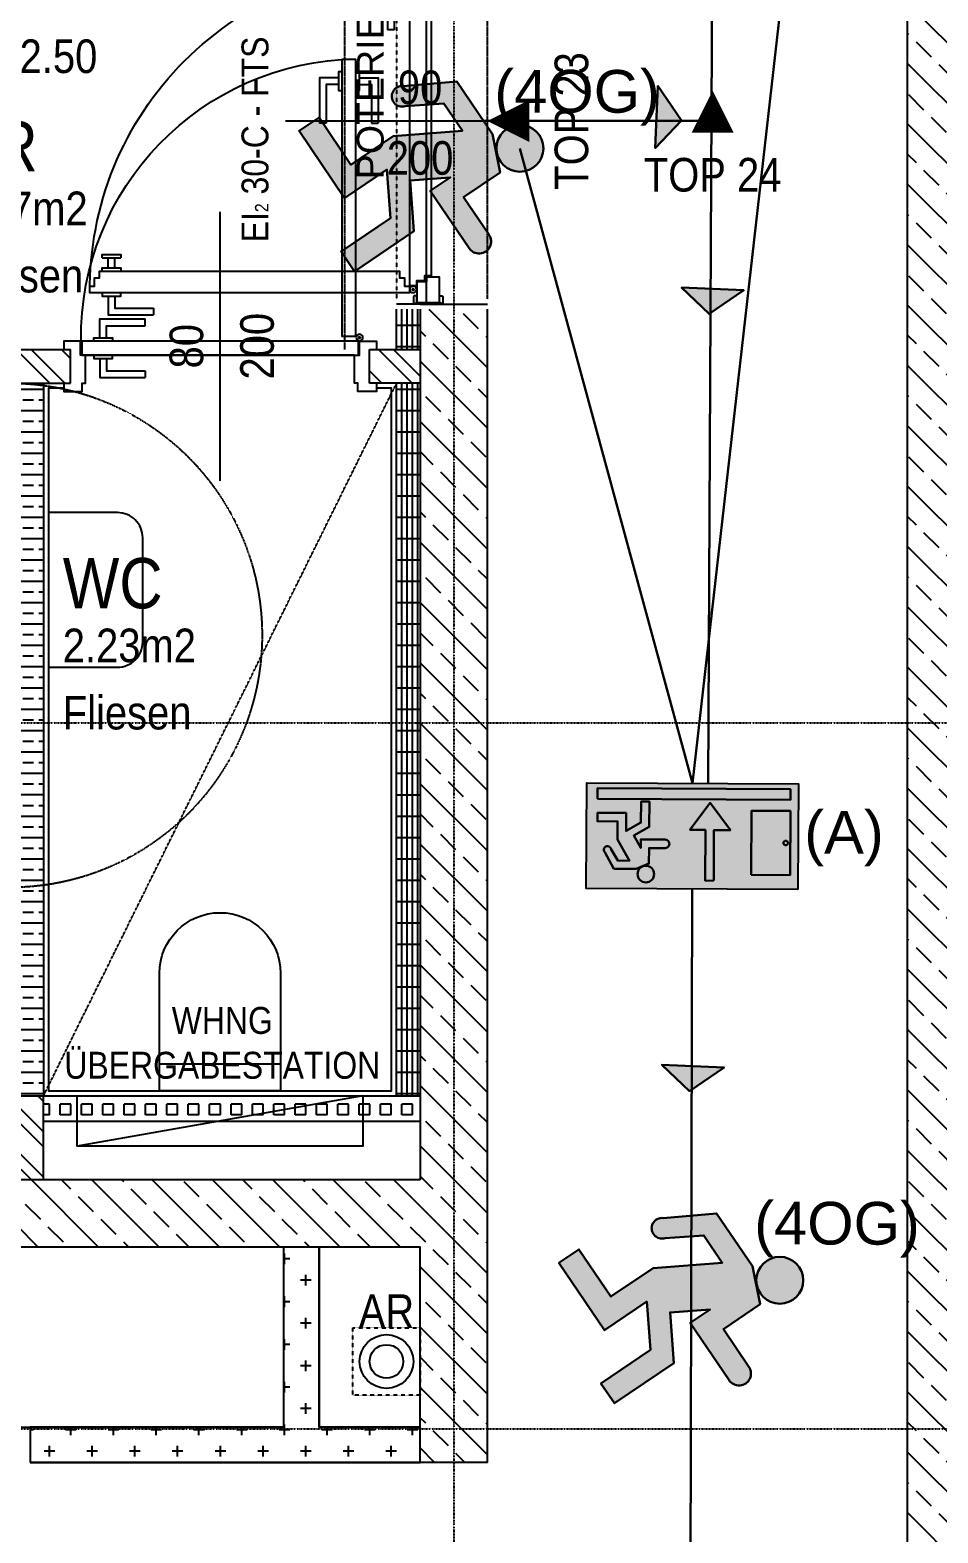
# Model space of a CAD drawing. Header units: millimetres. Extents: x -89828 to -25315, y -35442 to 69272.
# Drawn here: x -37355 to -34654, y 6519 to 10990 of the extents above; entities that cross this region are included whole.
import ezdxf
from ezdxf.enums import TextEntityAlignment as Align

# ---------------------------------------------------------------- set-up
doc = ezdxf.new("R2010")
doc.units = ezdxf.units.MM
doc.linetypes.add('HIDDEN2', pattern=[0.1875, 0.125, -0.0625])
doc.linetypes.add('STRICHPUNKT', pattern=[1, 0.5, -0.25, 0, -0.25])
for name, color, linetype in [('00_HLP---------M0', 6, 'Continuous'), ('01-SYM-G00-L04-M0', 8, 'Continuous'), ('01-TXT---------M0', 1, 'Continuous'), ('01-TXT---------PP', 1, 'Continuous'), ('01-TXT-G00-L04-M0', 1, 'Continuous'), ('02-ANS-G00-L04-M0', 8, 'Continuous'), ('02-AXO-G00-L04-M0', 8, 'STRICHPUNKT'), ('02-DIM-G00-L04-ACHSEN', 8, 'Continuous'), ('02-DIM-G00-L04-M0', 8, 'Continuous'), ('02-FIL-G00-L04-ORANGE', 40, 'Continuous'), ('02-FIL-G00-L04-STB', 8, 'Continuous'), ('02-FLI-G00-L04-M0', 141, 'Continuous'), ('02-HID-G00-L04-M0', 8, 'HIDDEN2'), ('02-TWA---------M0', 4, 'Continuous'), ('02-TWA-G00-L04-M0', 4, 'Continuous'), ('02-ZWA---------M0', 2, 'Continuous'), ('02-ZWA-G00-L04-M0', 2, 'Continuous'), ('03-ANS-G00-L04-M0', 8, 'Continuous'), ('03-HID-G00-L04-M0', 8, 'HIDDEN2'), ('03-SYM-G00-L04-M0', 8, 'Continuous'), ('05-STO---------M0', 1, 'Continuous'), ('05-STO--------M0', 1, 'Continuous'), ('05-SYM---------M0', 8, 'Continuous'), ('05-SYM--------M0', 8, 'Continuous'), ('05-SYM-G00-L04-M0', 8, 'Continuous'), ('05-TXT--------M0', 8, 'Continuous'), ('05-TXT-G00-L04-M0', 8, 'Continuous'), ('05_HLP---------M0', 6, 'Continuous'), ('07-BAR-G00-L04-M0', 8, 'HIDDEN2'), ('07-SAN-G00-L04-FBHZG-EVERT', 8, 'Continuous'), ('07-SAN-G00-L04-M0', 8, 'Continuous')]:
    doc.layers.add(name, color=color, linetype=linetype)
doc.styles.add('ARIAL', font='arial.ttf', dxfattribs={"width": 0.85})
doc.styles.get("Standard").update_dxf_attribs({"font": 'arial.ttf'})
doc.dimstyles.new('pp chromy&schneider', dxfattribs={"dimscale": 0.005, "dimtxt": 25, "dimasz": 10, "dimexe": 0, "dimexo": 0, "dimgap": 5, "dimtad": 1, "dimdec": 1, "dimlfac": 100, "dimrnd": 0.1, "dimzin": 9, "dimdsep": 46, "dimtxsty": 'ARIAL', "dimblk": 'c&s kote', "dimcen": 0, "dimse1": 1, "dimse2": 1, "dimclrd": 8, "dimclrt": 8, "dimadec": 0, "dimazin": 0, "dimtfac": 0.75, "dimtdec": 1, "dimtix": 1, "dimtmove": 2, "dimatfit": 0, "dimldrblk": 'NONE', "dimfxl": 1, "dimtolj": 1, "dimlwd": -1, "dimarcsym": 0})
pattern_1 = [(135, (-114957.16, -39290.58), (-89.80256, -89.80256), []), (135, (-114957.16, -39200.78), (-89.80256, -89.80256), [63.5, -31.75])]
pattern_2 = [(90, (-114957.161, -39290.578), (-15.875, 4e-13), []), (180, (-114957.16, -39290.58), (-2e-12, -63.5), [])]
pattern_3 = [(135, (-114957.16, -39290.58), (-67.35192, -67.35192), []), (135, (-114957.16, -39245.68), (-67.35192, -67.35192), [])]

# ---------------------------------------------------------------- blocks, each defined once
blk = doc.blocks.new('05-TXT')
at = {"layer": '05-TXT--------M0'}
blk.add_line((-0.4, 0), (0.4, 0), dxfattribs=at)
at = {"layer": '05-TXT--------M0', "color": 8, "style": 'ARIAL', "width": 0.85}
blk.add_attdef('BREITE', text='', height=0.1, dxfattribs=at).set_placement((0, 0.05), align=Align.CENTER)
blk.add_attdef('HÖHE', text='', height=0.1, rotation=360, dxfattribs=at).set_placement((0, -0.06), align=Align.TOP_CENTER)
blk = doc.blocks.new('WET')
at = {"layer": '02-TWA---------M0'}
for points in [[(-0.53, 0), (-0.53, 0.2)], [(0.53, 0), (0.53, 0.2)]]:
    blk.add_lwpolyline(points, dxfattribs=at)
at = {"layer": '02-ZWA---------M0'}
for points in [[(-0.53, 0), (-0.53, -0.07)], [(0.53, 0), (0.53, -0.07)]]:
    blk.add_lwpolyline(points, dxfattribs=at)
at = {"layer": '05-STO---------M0'}
for points in [[(-0.525, 0.058), (-0.505, 0.058), (-0.505, 0.063, 0.414214), (-0.51, 0.068), (-0.53, 0.068)], [(0.525, 0.058), (0.505, 0.058), (0.505, 0.063, -0.414214), (0.51, 0.068), (0.53, 0.068)], [(-0.525, -0.01), (-0.505, -0.01), (-0.505, -0.015, -0.414214), (-0.51, -0.02), (-0.53, -0.02)], [(0.525, -0.01), (0.505, -0.01), (0.505, -0.015, 0.414214), (0.51, -0.02), (0.53, -0.02)]]:
    blk.add_lwpolyline(points, format="xyb", close=True, dxfattribs=at)
for points in [[(-0.464, -0.01), (-0.525, -0.01), (-0.525, 0.058), (-0.45, 0.058), (-0.45, 0.058), (-0.45, 0.058), (-0.45, 0.0195), (-0.464, 0.0195), (-0.464, -0.01)], [(0.464, -0.01), (0.525, -0.01), (0.525, 0.058), (0.45, 0.058), (0.45, 0.058), (0.45, 0.058), (0.45, 0.0195), (0.464, 0.0195), (0.464, -0.01)]]:
    blk.add_lwpolyline(points, dxfattribs=at)
at = {"layer": '05-SYM---------M0'}
for p, q in [((-0.422, -0.908), (-0.392, -0.908)), ((-0.422, -0.928), (-0.392, -0.928))]:
    blk.add_line(p, q, dxfattribs=at)
for points in [[(0.53, 0.018), (-0.53, 0.018)], [(-0.432, -0.061), (-0.432, -0.061), (-0.452, -0.061), (-0.452, -0.046), (-0.476, -0.046), (-0.476, -0.032), (-0.496, -0.032), (-0.496, -0.982), (-0.476, -0.982), (-0.476, -0.968), (-0.452, -0.968), (-0.452, -0.953), (-0.432, -0.953), (-0.432, -0.061)], [(-0.491, -0.021), (-0.481, -0.021)], [(-0.486, -0.026), (-0.486, -0.016)], [(-0.506, -0.928), (-0.562, -0.928), (-0.562, -0.793)], [(-0.542, -0.793), (-0.562, -0.793)], [(-0.506, -0.908), (-0.542, -0.908), (-0.542, -0.793)], [(-0.496, -0.9455), (-0.506, -0.9455), (-0.506, -0.8905), (-0.496, -0.8905)], [(-0.432, -0.9455), (-0.422, -0.9455), (-0.422, -0.8905), (-0.432, -0.8905)], [(-0.392, -0.9455), (-0.382, -0.9455), (-0.382, -0.8905), (-0.392, -0.8905)], [(-0.392, -0.9455), (-0.392, -0.8905)]]:
    blk.add_lwpolyline(points, dxfattribs=at)
blk.add_circle((-0.486, -0.021), 0.01, dxfattribs=at)
blk.add_arc((-0.486, -0.021), 0.9611, 269.4038, 0.6558, dxfattribs=at)
at = {"layer": '05_HLP---------M0'}
for p, q in [((0.401, 0.043), (0.401, 0.073)), ((0.421, 0.043), (0.421, 0.073))]:
    blk.add_line(p, q, dxfattribs=at)
for points in [[(0.4385, 0.073), (0.4385, 0.083), (0.3835, 0.083), (0.3835, 0.073)], [(0.4385, 0.073), (0.3835, 0.073)], [(-0.446, 0.033), (-0.446, 0.033), (-0.446, 0.013), (-0.461, 0.013), (-0.461, -0.011), (-0.475, -0.011), (-0.475, -0.031), (0.475, -0.031), (0.475, -0.011), (0.461, -0.011), (0.461, 0.013), (0.446, 0.013), (0.446, 0.033), (-0.446, 0.033)], [(0.4385, 0.033), (0.4385, 0.043), (0.3835, 0.043), (0.3835, 0.033)], [(0.421, -0.041), (0.421, -0.097), (0.286, -0.097)], [(0.401, -0.041), (0.401, -0.077), (0.286, -0.077)], [(0.4385, -0.031), (0.4385, -0.041), (0.3835, -0.041), (0.3835, -0.031)], [(0.286, -0.077), (0.286, -0.097)]]:
    blk.add_lwpolyline(points, dxfattribs=at)
blk = doc.blocks.new('01-SQM')
at = {"layer": '01-TXT---------M0', "color": 1, "style": 'ARIAL', "width": 0.85}
blk.add_attdef('ROOM', (0, 0), '', height=0.15, dxfattribs=at)
blk.add_attdef('AREA', text='', height=0.1, dxfattribs=at).set_placement((0, -0.06), align=Align.TOP_LEFT)
at = {"layer": '01-TXT---------PP', "color": 1, "style": 'ARIAL', "width": 0.85}
blk.add_attdef('NR', text='', height=0.15, dxfattribs=at).set_placement((-0.1173, 0), align=Align.RIGHT)
blk.add_attdef('FLOOR', text='', height=0.1, dxfattribs=at).set_placement((0, -0.26), align=Align.TOP_LEFT)
blk = doc.blocks.new('00-top')
blk.add_lwpolyline([(0, 0, 0, 0.125, 0), (-0.125, 0, 0.125, 0.125, 0)], format="xyseb")
at = {"layer": '01-TXT---------M0', "color": 8, "style": 'ARIAL', "width": 0.85}
for tag, p in [('NUMBER', (-0.3, 0)), ('TOP', (-0.65, 0))]:
    blk.add_attdef(tag, text='', height=0.1, rotation=90, dxfattribs=at).set_placement(p, align=Align.MIDDLE_CENTER)
blk = doc.blocks.new('03-rar')
blk.add_circle((0, 0), 0.05)
at = {"layer": '01-TXT---------M0', "color": 8, "style": 'ARIAL', "width": 0.85}
blk.add_attdef('RR', text='', height=0.1, dxfattribs=at).set_placement((0, 0.1), align=Align.CENTER)
blk = doc.blocks.new('07-WC')
blk.add_lwpolyline([(-0.015, -0.18), (-0.365, -0.18, -1), (-0.365, 0.18, 0), (-0.015, 0.18), (-0.015, -0.18)], format="xyb", close=True)
blk.add_lwpolyline([(-0.095, -0.18), (-0.095, 0.18)])
blk = doc.blocks.new('07-WT-WC')
blk.add_lwpolyline([(1.005, -0.015), (1.005, -0.22, -0.414214), (0.93, -0.295), (0.62, -0.295, -0.414214), (0.545, -0.22), (0.545, -0.015)], format="xyb", close=True)
blk = doc.blocks.new('TÜR-80_10er-WAND')
at = {"layer": '00_HLP---------M0'}
for points in [[(-0.3575, 0.027), (-0.3575, 0.083), (-0.2225, 0.083)], [(-0.3375, 0.027), (-0.3375, 0.063), (-0.2225, 0.063)], [(-0.2225, 0.063), (-0.2225, 0.083)], [(0.4, 0.017), (-0.4, 0.017)], [(-0.375, 0.017), (-0.375, 0.027), (-0.32, 0.027), (-0.32, 0.017)], [(-0.375, -0.025), (-0.375, -0.035), (-0.32, -0.035), (-0.32, -0.025)], [(-0.3575, -0.035), (-0.3575, -0.091), (-0.2225, -0.091)], [(-0.3375, -0.035), (-0.3375, -0.071), (-0.2225, -0.071)], [(-0.2225, -0.071), (-0.2225, -0.091)]]:
    blk.add_lwpolyline(points, dxfattribs=at)
blk.add_lwpolyline([(0.4115, -0.025), (-0.4115, -0.025), (-0.4115, -0.025), (-0.4115, 0.017), (0.4115, 0.017)], close=True, dxfattribs=at)
at = {"layer": '02-ZWA---------M0'}
for points in [[(-0.445, 0.1), (-0.445, 0)], [(0.445, 0.1), (0.445, 0)]]:
    blk.add_lwpolyline(points, dxfattribs=at)
at = {"layer": '05-STO--------M0'}
for points in [[(-0.465, 0.1), (-0.465, 0.125), (-0.41, 0.125), (-0.41, 0.1), (-0.4, 0.1), (-0.4, 0.017), (-0.415, 0.017), (-0.415, -0.025), (-0.465, -0.025), (-0.465, 0)], [(0.465, 0.1), (0.465, 0.125), (0.41, 0.125), (0.41, 0.1), (0.4, 0.1), (0.4, 0.017), (0.415, 0.017), (0.415, -0.025), (0.465, -0.025), (0.465, 0)]]:
    blk.add_lwpolyline(points, dxfattribs=at)
at = {"layer": '05-SYM---------M0'}
for points in [[(0.352, -0.8085), (0.296, -0.8085), (0.296, -0.6735)], [(0.316, -0.6735), (0.296, -0.6735)], [(0.352, -0.7885), (0.316, -0.7885), (0.316, -0.6735)], [(0.414, -0.8085), (0.47, -0.8085), (0.47, -0.6735)], [(0.414, -0.7885), (0.45, -0.7885), (0.45, -0.6735)], [(0.45, -0.6735), (0.47, -0.6735)], [(0.362, -0.826), (0.352, -0.826), (0.352, -0.771), (0.362, -0.771)], [(0.404, -0.826), (0.414, -0.826), (0.414, -0.771), (0.404, -0.771)]]:
    blk.add_lwpolyline(points, dxfattribs=at)
at = {"layer": '05-SYM--------M0'}
blk.add_lwpolyline([(0.404, -0.0395), (0.404, -0.8625), (0.404, -0.8625), (0.362, -0.8625), (0.362, -0.0395)], close=True, dxfattribs=at)
for points in [[(0.41, -0.036), (0.42, -0.036)], [(0.415, -0.031), (0.415, -0.041)]]:
    blk.add_lwpolyline(points, dxfattribs=at)
blk.add_circle((0.415, -0.036), 0.01, dxfattribs=at)
blk.add_arc((0.415, -0.036), 0.8282, 176.3309, 266.3309, dxfattribs=at)
blk = doc.blocks.new('c&s kote')
at = {"color": 8}
for p, q in [((0, -2), (0, 2)), ((0, 2), (0, -2)), ((-2, 0), (2, 0)), ((2, 0), (-2, 0))]:
    blk.add_line(p, q, dxfattribs=at)
blk.add_circle((0, 0), 0.5, dxfattribs=at)
blk = doc.blocks.new('*D357')
at = {"layer": '02-DIM-G00-L04-ACHSEN', "color": 8, "transparency": 16777216}
blk.add_arc((-28844.5, 20569.4), 378.3, 0.0076, 89.9924, dxfattribs=at)
at = {"layer": 'Defpoints', "color": 0, "transparency": 16777216}
for p in [(-28844.5, 23033.1), (-28517, 20758.5), (-60133.8, 20569.4), (-26444.5, 20569.4), (-28844.5, -11894.3)]:
    blk.add_point(p, dxfattribs=at)
at = {"layer": '02-DIM-G00-L04-ACHSEN', "color": 8, "transparency": 16777216, "xscale": 0.05, "yscale": 0.05, "zscale": 0.05}
for p, rotation in [((-28844.5, 20947.7), 179.9962131424511), ((-28466.3, 20569.4), 270.0037868588788)]:
    blk.add_blockref('c&s kote', p, dxfattribs=dict(at, rotation=rotation))
at = {"layer": '02-DIM-G00-L04-ACHSEN', "color": 8, "transparency": 16777216, "insert": (-28577, 20836.9), "char_height": 0.125, "attachment_point": 5, "rotation": 315, "style": 'ARIAL'}
blk.add_mtext('\\A1;90.00°', dxfattribs=at)
blk = doc.blocks.new('_None')
blk = doc.blocks.new('*D394')
at = {"layer": '02-DIM-G00-L04-ACHSEN', "color": 8, "transparency": 16777216}
blk.add_arc((-57014.5, -8823.9), 946.5, 179.3155, 269.997, dxfattribs=at)
at = {"layer": 'Defpoints', "color": 0, "transparency": 16777216}
for p in [(-57014.5, 23033.1), (-60057.2, -8787.4), (-26444.5, -9190.8), (-57838, -9290.6), (-57014.5, -11894.3)]:
    blk.add_point(p, dxfattribs=at)
at = {"layer": '02-DIM-G00-L04-ACHSEN', "color": 8, "transparency": 16777216, "xscale": 0.05, "yscale": 0.05, "zscale": 0.05}
for p, rotation in [((-57961, -8812.6), 89.31399696882043), ((-57014.5, -9770.4), 359.9984866771429)]:
    blk.add_blockref('c&s kote', p, dxfattribs=dict(at, rotation=rotation))
at = {"layer": '02-DIM-G00-L04-ACHSEN', "color": 8, "transparency": 16777216, "insert": (-57687.8, -9489.1), "char_height": 0.125, "attachment_point": 5, "rotation": 314.6562, "style": 'ARIAL'}
blk.add_mtext('\\A1;90.69°', dxfattribs=at)
blk = doc.blocks.new('*D395')
at = {"layer": '02-DIM-G00-L04-ACHSEN', "color": 8, "transparency": 16777216}
blk.add_arc((-28844.5, -9162), 916.3, 270.0031, 359.3094, dxfattribs=at)
at = {"layer": 'Defpoints', "color": 0, "transparency": 16777216}
for p in [(-28844.5, 23033.1), (-60057.2, -8787.4), (-26444.5, -9190.8), (-28389.6, -9957.3), (-28844.5, -11894.3)]:
    blk.add_point(p, dxfattribs=at)
at = {"layer": '02-DIM-G00-L04-ACHSEN', "color": 8, "transparency": 16777216, "xscale": 0.05, "yscale": 0.05, "zscale": 0.05}
for p, rotation in [((-27928.3, -9173), 89.31092035926187), ((-28844.5, -10078.2), 180.001563286988)]:
    blk.add_blockref('c&s kote', p, dxfattribs=dict(at, rotation=rotation))
at = {"layer": '02-DIM-G00-L04-ACHSEN', "color": 8, "transparency": 16777216, "insert": (-28200.6, -9813.7), "char_height": 0.125, "attachment_point": 5, "rotation": 44.6562, "style": 'ARIAL'}
blk.add_mtext('\\A1;89.31°', dxfattribs=at)
blk = doc.blocks.new('01-HK2')
for p, q in [((0, -0.098), (0, 0.098)), ((0.098, 0), (-0.098, 0))]:
    blk.add_line(p, q)
blk.add_circle((0, 0), 0.0773)
at = {"layer": '01-TXT---------M0', "color": 8, "style": 'ARIAL', "width": 0.85}
blk.add_attdef('HEIGHT', text='', height=0.1, rotation=360, dxfattribs=at).set_placement((0, 0.132), align=Align.BOTTOM_CENTER)
blk = doc.blocks.new('9809550')
at = {"color": 18, "lineweight": 30, "true_color": 0x000000}
for points in [[(423921.7, 99168.8), (423956.8, 99168.8), (423956.8, 99202.9), (423984.5, 99214.5), (424033.7, 99214.5), (424053.8, 99178.3)], [(424040.2, 99170.9), (424025.2, 99196.7), (423999.7, 99196.8), (424026.2, 99150.3), (424026.2, 99110.9), (424070.2, 99110.9), (424070.2, 99092.3), (424007.5, 99092.3), (424007.5, 99131.7), (423975, 99113.1), (423975, 99067), (423956.5, 99067), (423956.5, 99122.4), (423990.5, 99141.9), (423975.1, 99168.8), (423975.1, 99150.2), (423921.7, 99150.3)]]:
    blk.add_lwpolyline(points, dxfattribs=at)
blk.add_circle((423963.6, 99225.9), 18.1, dxfattribs=at)
for centre, radius, start, end in [((424047.8, 99173.1), 7.96, 195.7299, 41.4005), ((423921.7, 99159.5), 9.27, 89.9849, 270.0151)]:
    blk.add_arc(centre, radius, start, end, dxfattribs=at)
blk = doc.blocks.new('RIVO-SIBEL-ARR-down')
h = blk.add_hatch(color=100)
h.paths.add_polyline_path([(3686.69, 1956.46), (3686.69, 1947.63), (3704.36, 1947.63), (3704.36, 1956.46)])
h.paths.add_polyline_path([(3693.72, 1955.75), (3694.43, 1955.76), (3694.43, 1951.52), (3695.72, 1951.52), (3694.04, 1949.27), (3692.34, 1951.53), (3693.72, 1951.53)], flags=16)
h.paths.add_polyline_path([(3690.59, 1955.25), (3690.59, 1949.9), (3687.35, 1949.9), (3687.35, 1955.25)], flags=16)
h.paths.add_polyline_path([(3687.91, 1952.58, -1), (3687.53, 1952.58, -1)], flags=0)
h.paths.add_polyline_path([(3697.79, 1953.06), (3699.13, 1953.06), (3699.13, 1954.36), (3699.65, 1954.59, -0.535619), (3698.7, 1955.23, -1), (3700.07, 1955.23, -0.302406), (3699.65, 1954.59), (3700.18, 1954.8), (3702.06, 1954.8), (3702.82, 1953.42, -1.25347), (3702.3, 1953.14), (3701.73, 1954.12), (3700.76, 1954.12), (3701.77, 1952.35), (3701.77, 1950.85), (3703.45, 1950.85), (3703.45, 1950.14), (3701.06, 1950.14), (3701.06, 1951.64), (3699.82, 1950.93), (3699.82, 1949.18), (3699.12, 1949.18), (3699.12, 1951.29), (3700.41, 1952.03), (3699.82, 1953.05), (3699.82, 1952.35), (3697.79, 1952.35, -1)], flags=16)
h.paths.add_polyline_path([(3703.45, 1948.98), (3703.45, 1948.07), (3687.35, 1948.07), (3687.35, 1948.98)], flags=16)
blk.add_hatch(color=256).paths.add_polyline_path([(3693.72, 1951.53), (3692.34, 1951.53), (3694.04, 1949.27), (3695.72, 1951.52), (3694.43, 1951.52), (3694.43, 1955.76), (3693.72, 1955.75)])
h = blk.add_hatch(color=256)
h.paths.add_polyline_path([(3700.76, 1954.12), (3701.73, 1954.12), (3702.3, 1953.14, 1.25347), (3702.82, 1953.42), (3702.06, 1954.8), (3700.18, 1954.8), (3699.13, 1954.36), (3699.13, 1953.06), (3697.79, 1953.06, 1), (3697.79, 1952.35), (3699.82, 1952.35), (3699.82, 1953.05), (3700.41, 1952.03), (3699.12, 1951.29), (3699.12, 1949.18), (3699.82, 1949.18), (3699.82, 1950.93), (3701.06, 1951.64), (3701.06, 1950.14), (3703.45, 1950.14), (3703.45, 1950.85), (3701.77, 1950.85), (3701.77, 1952.35)])
h.paths.add_polyline_path([(3698.7, 1955.23, 1), (3700.07, 1955.23, 1)])
h = blk.add_hatch(color=7)
h.paths.add_polyline_path([(3690.59, 1955.25), (3687.35, 1955.25), (3687.35, 1949.9), (3690.59, 1949.9)])
h.paths.add_polyline_path([(3687.91, 1952.58, -1), (3687.53, 1952.58, -1)], flags=16)
h.paths.add_polyline_path([(3703.45, 1948.07), (3703.45, 1948.98), (3687.35, 1948.98), (3687.35, 1948.07)])
blk.add_lwpolyline([(3686.69, 1956.46), (3704.36, 1956.46), (3704.36, 1947.63), (3686.69, 1947.63)], close=True)
at = {"color": 18, "lineweight": 30, "true_color": 0x000000}
blk.add_lwpolyline([(3693.72, 1955.75), (3693.72, 1951.53), (3692.34, 1951.53), (3694.04, 1949.27), (3695.72, 1951.52), (3694.43, 1951.52), (3694.43, 1955.76), (3693.72, 1955.75)], dxfattribs=at)
for points in [[(3690.59, 1955.25), (3687.35, 1955.25), (3687.35, 1949.9), (3690.59, 1949.9)], [(3703.45, 1948.98), (3687.35, 1948.98), (3687.35, 1948.07), (3703.45, 1948.07)]]:
    blk.add_lwpolyline(points, close=True, dxfattribs=at)
blk.add_circle((3687.72, 1952.58), 0.19, dxfattribs=at)
at = {"xscale": 0.0381026673526157, "yscale": 0.0381026673526157, "zscale": 0.0381026673526157}
blk.add_blockref('9809550', (-12454.76, -1825.54), dxfattribs=at)
blk = doc.blocks.new('750298750')
h = blk.add_hatch(color=3)
h.paths.add_polyline_path([(426943.6, 99576.9), (426968.1, 99576.8), (426982.5, 99552, 1.25347), (426995.6, 99559.2), (426976.3, 99594), (426929, 99594), (426902.3, 99582.8), (426902.3, 99550), (426868.6, 99550, 1), (426868.6, 99532.2), (426919.9, 99532.1), (426919.9, 99550), (426934.8, 99524.1), (426902.1, 99505.4), (426902.1, 99452.1), (426919.8, 99452.1), (426919.8, 99496.4), (426951.1, 99514.3), (426951.1, 99476.4), (427011.4, 99476.4), (427011.4, 99494.3), (426969.1, 99494.3), (426969.1, 99532.2)])
h.paths.add_polyline_path([(426891.5, 99604.9, 1), (426926.3, 99604.9, 1)])
at = {"xscale": 0.9619413167778113, "yscale": 0.9619413167778113, "zscale": 0.9619413167778113}
blk.add_blockref('9809550', (19080.8, 4155.4), dxfattribs=at)
blk = doc.blocks.new('4444444')
at = {"lineweight": 30}
h = blk.add_hatch(color=100, dxfattribs=at)
h.dxf.hatch_style = 1
h.paths.add_polyline_path([(431810.8, 98429.5), (431736, 98429.5), (431806.7, 98326.5)])
h.paths.add_polyline_path([(431814, 98511.5), (431736, 98429.5), (431810.8, 98429.5)])
at = {"color": 102, "lineweight": 30, "true_color": 0x21de37}
blk.add_lwpolyline([(431736, 98429.5), (431806.7, 98326.5), (431736, 98429.5), (431814, 98511.5), (431806.7, 98326.5)], dxfattribs=at)

msp = doc.modelspace()

# ---------------------------------------------------------------- hatches: boundary and pattern name
at = {"layer": '02-FIL-G00-L04-ORANGE', "true_color": 0x636466}
h = msp.add_hatch(dxfattribs=at)
h.set_pattern_fill('GRATE', color=251, scale=20, angle=197.0465413, style=0)
h.set_pattern_definition(pattern_2)
h.paths.add_polyline_path([(-36194.5294, 10159.4223), (-36264.5294, 10159.4223), (-36264.5294, 10039.4223), (-36194.5294, 10039.4223)])
h = msp.add_hatch(dxfattribs=at)
h.set_pattern_fill('ANSI32', color=251, scale=10, angle=197.0465413, style=0)
h.set_pattern_definition(pattern_3)
h.paths.add_polyline_path([(-37234.5294, 10039.4223), (-37544.5294, 10039.4223), (-37544.5294, 9939.4223), (-37234.5294, 9939.4223)])
h = msp.add_hatch(dxfattribs=at)
h.set_pattern_fill('ANSI32', color=251, scale=10, angle=197.0465413, style=0)
h.set_pattern_definition(pattern_3)
h.paths.add_polyline_path([(-36194.5294, 10039.4223), (-36344.5294, 10039.4223), (-36344.5294, 9939.4223), (-36194.5294, 9939.4223)])
h = msp.add_hatch(dxfattribs=at)
h.set_pattern_fill('BRASS', color=251, scale=10, angle=107.0465413, style=0)
h.set_pattern_definition([(360, (-114957.16, -39290.58), (2e-12, 63.5), []), (360, (-114957.16, -39258.83), (2e-12, 63.5), [31.75, -15.875])])
h.paths.add_polyline_path([(-37314.5294, 9939.4223), (-37414.5294, 9939.4223), (-37414.5294, 7819.4223), (-37314.5294, 7819.4223)])
h = msp.add_hatch(dxfattribs=at)
h.set_pattern_fill('GRATE', color=251, scale=20, angle=197.0465413, style=0)
h.set_pattern_definition(pattern_2)
h.paths.add_polyline_path([(-36194.5294, 9939.4223), (-36264.5294, 9939.4223), (-36264.5294, 7819.4223), (-36194.5294, 7819.4223)])
h = msp.add_hatch(dxfattribs=at)
h.set_pattern_fill('ANSI32', color=251, scale=10, angle=197.0465413, style=0)
h.set_pattern_definition(pattern_3)
h.paths.add_polyline_path([(-37314.5294, 7819.4223), (-37414.5294, 7819.4223), (-37414.5294, 7569.4223), (-37314.5294, 7569.4223)])
h = msp.add_hatch(dxfattribs=at)
h.set_pattern_fill('SQUARE', color=251, scale=10, angle=197.0465413, style=0)
h.set_pattern_definition([(90, (-114957.16, -39290.578), (-31.75, 8e-13), [31.75, -31.75]), (180, (-114957.16, -39290.578), (-8e-13, -31.75), [31.75, -31.75])])
h.paths.add_polyline_path([(-36194.5294, 7744.4223), (-36194.5294, 7819.4223), (-37314.5294, 7819.4223), (-37314.5294, 7744.4223)])
h = msp.add_hatch(dxfattribs=at)
h.set_pattern_fill('CROSS', color=251, scale=10, angle=197.0465413, style=0)
h.set_pattern_definition([(90, (-114957.16, -39290.58), (-63.5, 63.5), [31.75, -95.25]), (180, (-114941.286, -39274.7), (-63.5, -63.5), [31.75, -95.25])])
h.paths.add_polyline_path([(-36194.5294, 6834.4223), (-36494.5294, 6834.4223), (-36494.5294, 7369.4223), (-36599.5294, 7369.4223), (-36599.5294, 6834.4223), (-37354.5294, 6834.4223), (-37354.5294, 6729.4223), (-36194.5294, 6729.4223)])
at = {"layer": '02-FIL-G00-L04-STB', "true_color": 0x636466}
h = msp.add_hatch(dxfattribs=at)
h.set_pattern_fill('ANSI33', color=251, scale=20, angle=197.0465413, style=0)
h.set_pattern_definition(pattern_1)
h.paths.add_polyline_path([(-34544.5294, 11249.4223), (-30974.5294, 11249.4223), (-30974.5294, 10359.4223), (-30774.5294, 10359.4223), (-30774.5294, 11249.4223), (-28744.5294, 11249.4223), (-28744.5294, 11449.4223), (-31794.5294, 11449.4223), (-31794.5294, 12649.4223), (-31994.5294, 12649.4223), (-31994.5294, 11449.4223), (-34794.5294, 11449.4223), (-34794.5294, 11369.4223), (-34794.5294, 11249.4223), (-34744.5294, 11249.4223), (-34744.5294, 4074.4223), (-34544.5294, 4074.4223)])
h = msp.add_hatch(dxfattribs=at)
h.set_pattern_fill('ANSI33', color=251, scale=20, angle=197.0465413, style=0)
h.set_pattern_definition(pattern_1)
h.paths.add_polyline_path([(-35994.5294, 10159.4223), (-36194.5294, 10159.4223), (-36194.5294, 7569.4223), (-39814.5294, 7569.4223), (-39814.5294, 7949.4223), (-39814.5294, 9259.4223), (-41524.5294, 9259.4223), (-41894.5294, 9259.4223), (-41894.5294, 9959.4223), (-42018.5294, 9959.4223), (-42018.5294, 9959.4222), (-42094.5294, 9959.4222), (-42094.5294, 9059.4223), (-40014.5294, 9059.4223), (-40014.5294, 6729.4223), (-39814.5294, 6729.4223), (-39814.5294, 7369.4223), (-39214.5294, 7369.4223), (-39109.5294, 7369.4223), (-39109.5294, 7369.4223), (-38334.5294, 7369.4222), (-38334.5294, 7369.4223), (-36494.5294, 7369.4223), (-36494.5294, 7369.4223), (-36194.5294, 7369.4223), (-36194.5294, 6834.4223), (-36194.5294, 6729.4223), (-35994.5294, 6729.4223)])

# ---------------------------------------------------------------- linework, layer by layer
at = {"color": 4, "lineweight": 30}
msp.add_lwpolyline([(-35897.7196, 10637.7696), (-35384.1634, 8749.4074), (-35069.8907, 11519.9187)], dxfattribs=at)
at = {"color": 3, "lineweight": 30}
for points in [[(-35324.5294, 11349.4223), (-35337.8018, 8749.1708)], [(-36005.7042, 10719.4223), (-35324.5294, 10719.4223)], [(-35385.77, 8434.638), (-35391.3405, 6000.1638), (-35730.5957, 6000.94)]]:
    msp.add_lwpolyline(points, dxfattribs=at)
at = {"layer": '02-ANS-G00-L04-M0', "color": 251, "true_color": 0x636466}
msp.add_lwpolyline([(-38354.5294, 6834.4222), (-37354.5294, 6834.4222)], dxfattribs=at)
at = {"layer": '02-AXO-G00-L04-M0', "color": 251, "true_color": 0x636466}
for points in [[(-36094.5294, 23033.1204), (-36094.5294, -11894.3214)], [(-60057.1609, 8929.4223), (-26444.5294, 8929.4223)], [(-60057.1609, 6829.4223), (-26444.5294, 6829.4223)]]:
    msp.add_lwpolyline(points, dxfattribs=at)
at = {"layer": '02-DIM-G00-L04-M0', "color": 251, "true_color": 0x636466}
msp.add_lwpolyline([(-37354.5294, 6834.4222), (-36599.5294, 6834.4223), (-36599.5294, 7369.4222)], dxfattribs=at)
at = {"layer": '02-FIL-G00-L04-ORANGE', "color": 251, "true_color": 0x636466}
msp.add_line((-36194.5294, 6729.4223), (-37354.5294, 6729.4222), dxfattribs=at)
at = {"layer": '02-FLI-G00-L04-M0', "color": 251, "true_color": 0x636466}
msp.add_lwpolyline([(-37254.5294, 9924.4223), (-37299.5294, 9924.4223), (-37299.5294, 7834.4223), (-36279.5294, 7834.4223), (-36279.5294, 9924.4223), (-36324.5294, 9924.4223)], dxfattribs=at)
at = {"layer": '02-HID-G00-L04-M0', "color": 251, "true_color": 0x636466}
msp.add_line((-36419.5294, 11664.4223), (-36419.5294, 10039.4223), dxfattribs=at)
at = {"layer": '02-HID-G00-L04-M0', "color": 251, "ltscale": 0.5, "true_color": 0x636466}
msp.add_lwpolyline([(-36264.5294, 11249.4223), (-36264.5294, 10189.4223)], dxfattribs=at)
at = {"layer": '02-HID-G00-L04-M0', "color": 251, "true_color": 0x636466}
msp.add_lwpolyline([(-35994.5294, 10189.4223), (-35994.5294, 11249.4223)], dxfattribs=at)
at = {"layer": '02-TWA-G00-L04-M0', "color": 251, "true_color": 0x636466}
for p, q in [((-34744.5294, 4019.4223), (-34744.5294, 11249.4223)), ((-36194.5294, 7569.4223), (-39814.5294, 7569.4223)), ((-36194.5294, 7369.4223), (-39814.5294, 7369.4223)), ((-35994.5294, 6729.4223), (-36194.5294, 6729.4223))]:
    msp.add_line(p, q, dxfattribs=at)
for points in [[(-36194.5294, 10159.4223), (-36194.5294, 7569.4223)], [(-35994.5294, 6729.4223), (-35994.5294, 10159.4223)], [(-36194.5294, 6729.4223), (-36194.5294, 7369.4223)]]:
    msp.add_lwpolyline(points, dxfattribs=at)
at = {"layer": '02-ZWA-G00-L04-M0', "color": 251, "true_color": 0x636466}
for p, q in [((-37544.5294, 9939.4223), (-37234.5294, 9939.4223)), ((-37314.5294, 9939.4223), (-37314.5294, 7819.4223)), ((-36194.5294, 9939.4223), (-36344.5294, 9939.4223)), ((-36264.5294, 7819.4223), (-36264.5294, 9939.4223)), ((-37414.5294, 7819.4223), (-36194.5294, 7819.4223)), ((-37314.5294, 7569.4223), (-37314.5294, 7819.4223)), ((-37314.5294, 7744.4223), (-36194.5294, 7744.4223)), ((-36194.5294, 7744.4223), (-36194.5294, 7744.4223)), ((-36599.5294, 6834.4223), (-37354.5294, 6834.4222)), ((-36194.5294, 6834.4223), (-36494.5294, 6834.4223))]:
    msp.add_line(p, q, dxfattribs=at)
for points in [[(-36264.5294, 10039.4223), (-36264.5294, 10159.4223)], [(-37544.5294, 10039.4223), (-37234.5294, 10039.4223)], [(-36344.5294, 10039.4223), (-36194.5294, 10039.4223)], [(-36599.5294, 6834.4223), (-36599.5294, 7369.4223)], [(-36494.5294, 6834.4223), (-36494.5294, 7369.4223)], [(-37354.5294, 6834.4222), (-37354.5294, 6729.4222)], [(-37354.5294, 6729.4222), (-36194.5294, 6729.4223)]]:
    msp.add_lwpolyline(points, dxfattribs=at)
at = {"layer": '03-ANS-G00-L04-M0', "color": 251, "true_color": 0x636466}
for points in [[(-39109.5294, 7369.4223), (-39109.5294, 6834.4223), (-36599.5294, 6834.4223), (-36599.5294, 7369.4223)], [(-36494.5294, 7369.4223), (-36494.5294, 6834.4223), (-36194.5294, 6834.4223), (-36194.5294, 7369.4223)]]:
    msp.add_lwpolyline(points, close=True, dxfattribs=at)
at = {"layer": '03-HID-G00-L04-M0', "color": 251, "true_color": 0x636466}
msp.add_lwpolyline([(-37314.5294, 7819.4223), (-36264.5294, 9939.4223)], dxfattribs=at)
at = {"layer": '03-HID-G00-L04-M0', "color": 251, "ltscale": 0.5, "true_color": 0x636466}
msp.add_lwpolyline([(-36394.5294, 7129.4222), (-36194.5294, 7129.4222), (-36194.5294, 6929.4223), (-36394.5294, 6929.4223)], close=True, dxfattribs=at)
at = {"layer": '03-SYM-G00-L04-M0', "color": 251, "true_color": 0x636466}
msp.add_circle((-36294.5294, 7029.4222), 80, dxfattribs=at)
at = {"layer": '07-BAR-G00-L04-M0', "color": 251, "true_color": 0x636466}
msp.add_circle((-37414.5114, 9189.4223), 750, dxfattribs=at)
at = {"layer": '07-SAN-G00-L04-FBHZG-EVERT', "color": 251, "true_color": 0x636466}
msp.add_lwpolyline([(-36364.5294, 7819.4223), (-36364.5294, 7669.4223), (-37214.5294, 7669.4223), (-37214.5294, 7819.4223)], close=True, dxfattribs=at)
msp.add_lwpolyline([(-36364.5294, 7819.4223), (-37214.5294, 7669.4223)], dxfattribs=at)

# ---------------------------------------------------------------- block references
at = {"color": 102, "lineweight": 30, "true_color": 0x21de37, "xscale": -4.006823643639402, "yscale": 4.006823643639398, "zscale": 4.006823643639398, "rotation": 304.08743157596}
for p in [(592264.4838, -1629688.0021), (593037.4579, -1633055.0344)]:
    msp.add_blockref('750298750', p, dxfattribs=at)
at = {"color": 102, "lineweight": 30, "true_color": 0x21de37}
for p, rotation in [((396543.326, 108161.9084), 179.8688980572066), ((62106.3957, -421814.6008), 89.86889805721692), ((62047.9039, -424126.4072), 89.86889805721692)]:
    msp.add_blockref('4444444', p, dxfattribs=dict(at, rotation=rotation))
at = {"xscale": 35.63733977160125, "yscale": 35.63733977160125, "zscale": 35.63733977160125, "rotation": 179.7075493178857}
msp.add_blockref('RIVO-SIBEL-ARR-down', (96666.9917, 77484.6855), dxfattribs=at)
at = {"layer": '01-SYM-G00-L04-M0', "color": 251, "true_color": 0x636466}
ref = msp.add_blockref('01-HK2', (-37768.2386, 10681.9592), dxfattribs=dict(at, xscale=757.5757580343633, yscale=757.5757580735275, zscale=757.5757580681659, rotation=1.76075916e-08))
ref.add_attrib('HEIGHT', 'RDOK OG 04 = +12.50', dxfattribs={"layer": '01-TXT---------M0', "color": 8, "height": 100, "rotation": 0, "style": 'ARIAL', "width": 0.85}).set_placement((-37768.2386, 10831.9592), align=Align.BOTTOM_CENTER)
ref = msp.add_blockref('00-top', (-35994.5294, 10719.4223), dxfattribs=dict(at, xscale=999.9999999999995, yscale=999.9999999999995, zscale=999.9999999999995, rotation=179.9999999808219))
ref.add_attrib('TOP', 'TOP 23', dxfattribs={"layer": '01-TXT---------M0', "color": 8, "height": 100, "rotation": 270, "style": 'ARIAL', "text_generation_flag": 6, "width": 0.85}).set_placement((-35744.5294, 10719.4223), align=Align.MIDDLE_CENTER)
ref = msp.add_blockref('00-top', (-35324.5294, 10809.4223), dxfattribs=dict(at, xscale=999.9999999999995, yscale=999.9999999999995, zscale=999.9999999999995, rotation=89.99999995330776))
ref.add_attrib('TOP', 'TOP 24', dxfattribs={"layer": '01-TXT---------M0', "color": 8, "height": 100, "rotation": 180, "style": 'ARIAL', "text_generation_flag": 6, "width": 0.85}).set_placement((-35324.5294, 10559.4223), align=Align.MIDDLE_CENTER)
at = {"layer": '01-TXT-G00-L04-M0', "color": 251, "true_color": 0x636466, "xscale": 999.9999999999995, "yscale": 999.9999999999995, "zscale": 999.9999999999995}
for p, rotation, values in [((-37579.1573, 10569.4223), 359.9999999908271, {'ROOM': 'VR', 'AREA': '4.07m2', 'FLOOR': 'Fliesen'}), ((-37257.1609, 9269.4223), 359.9999999949959, {'ROOM': 'WC', 'AREA': '2.23m2', 'FLOOR': 'Fliesen'})]:
    msp.add_blockref('01-SQM', p, dxfattribs=dict(at, rotation=rotation)).add_auto_attribs(values)
at = {"layer": '03-SYM-G00-L04-M0', "color": 251, "true_color": 0x636466, "xscale": 999.9999999999995, "yscale": 999.9999999999995, "zscale": 999.9999999999995, "rotation": 359.9999999999984}
msp.add_blockref('03-rar', (-36294.5294, 7029.4222), dxfattribs=at).add_auto_attribs({'RR': 'AR'})
at = {"layer": '05-SYM-G00-L04-M0', "color": 251, "true_color": 0x636466, "xscale": -999.9999999999995, "yscale": 999.9999999999995, "zscale": 999.9999999999995}
for name, p, rotation in [('WET', (-36194.5294, 10704.4223), 269.9999999466376), ('TÜR-80_10er-WAND', (-36789.5294, 10039.4223), 180.000000220112)]:
    msp.add_blockref(name, p, dxfattribs=dict(at, rotation=rotation))
at = {"layer": '05-TXT-G00-L04-M0', "color": 251, "true_color": 0x636466, "xscale": 999.9999999999995, "yscale": 999.9999999999995, "zscale": 999.9999999999995}
for p, rotation, values in [((-36194.5294, 10719.4223), 359.9999999941621, {'BREITE': '90', 'HÖHE': '200'}), ((-36789.5294, 10049.4223), 89.99999999666346, {'BREITE': '80', 'HÖHE': '200'})]:
    msp.add_blockref('05-TXT', p, dxfattribs=dict(at, rotation=rotation)).add_auto_attribs(values)
at = {"layer": '07-SAN-G00-L04-M0', "color": 251, "true_color": 0x636466, "yscale": 999.9999999999995, "zscale": 999.9999999999995}
for name, p, xscale, rotation in [('07-WT-WC', (-37314.5294, 10099.4716), -999.9999999999995, 89.99999995330774), ('07-WC', (-36789.5294, 7819.4223), 999.9999999999995, 269.9999999399675)]:
    msp.add_blockref(name, p, dxfattribs=dict(at, xscale=xscale, rotation=rotation))

# ---------------------------------------------------------------- texts
at = {"color": 3, "lineweight": 30, "char_height": 126.96738, "attachment_point": 1, "rotation": 359.8688981}
for s, insert in [('(4OG)', (-35973.6778, 10871.7882)), ('(A)', (-35051.8053, 8667.5427)), ('(4OG)', (-35200.7037, 7504.7559))]:
    msp.add_mtext_dynamic_manual_height_columns(s, width=26879.974359, gutter_width=634.8369, heights=[0], dxfattribs=dict(at, insert=insert))
at = {"layer": '01-TXT-G00-L04-M0', "color": 251, "true_color": 0x636466, "insert": (-36382.7881, 10546.0372), "char_height": 80, "width": 1460, "attachment_point": 1, "rotation": 90}
msp.add_mtext('{\\fArial|b0|i0|c0|p34;POTERIE H=15}', dxfattribs=at)
at = {"layer": '05-TXT-G00-L04-M0', "color": 251, "true_color": 0x636466, "insert": (-36644.5294, 10664.4223), "char_height": 80, "width": 1200, "attachment_point": 8, "rotation": 90, "style": 'ARIAL'}
msp.add_mtext('EI{\\H0.5x;2} 30-C - FTS', dxfattribs=at)
at = {"layer": '07-SAN-G00-L04-FBHZG-EVERT', "color": 251, "true_color": 0x636466, "insert": (-36782.7794, 7869.4223), "char_height": 80, "width": 1165, "attachment_point": 8, "rotation": 360, "style": 'ARIAL'}
msp.add_mtext('WHNG ÜBERGABESTATION', dxfattribs=at)

# ---------------------------------------------------------------- dimensions: what is measured, and where the dimension line sits
at = {"layer": '02-DIM-G00-L04-ACHSEN', "color": 251, "true_color": 0x636466}
for base, line1, line2, picture, middle in [((-28516.9517, 20758.5481), ((-60133.7932, 20569.421), (-26444.5294, 20569.421)), ((-28844.5294, 23033.1204), (-28844.5294, -11894.3214)), '*D357', (-28577.0005, 20836.9499)), ((-57838.0019, -9290.6073), ((-57014.5294, 23033.1204), (-57014.5294, -11894.3214)), ((-60057.1609, -8787.4067), (-26444.5294, -9190.7583)), '*D394', (-57687.7624, -9489.121)), ((-28389.5714, -9957.2984), ((-28844.5294, 23033.1204), (-28844.5294, -11894.3214)), ((-60057.1609, -8787.4067), (-26444.5294, -9190.7583)), '*D395', (-28200.5893, -9813.6721))]:
    dim = msp.add_angular_dim_2l(base=base, line1=line1, line2=line2, dimstyle='pp chromy&schneider', override={"dimzin": 8, "dimadec": 2}, dxfattribs=at)
    dim.commit()
    dim.dimension.update_dxf_attribs({"geometry": picture, "text_midpoint": middle})

doc.saveas('drawing.dxf')
